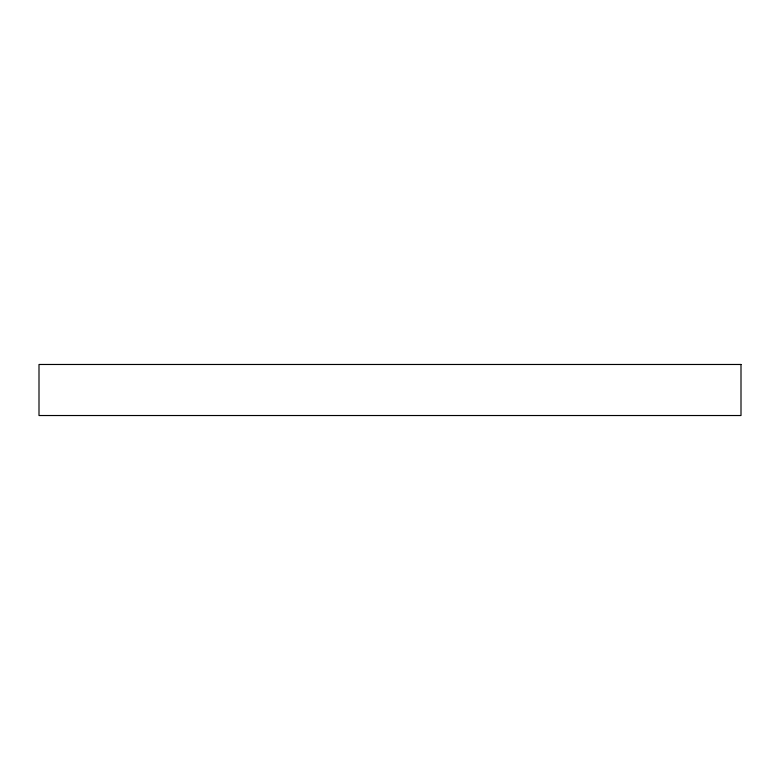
<?xml version="1.0" encoding="UTF-8"?>
<svg xmlns="http://www.w3.org/2000/svg" width="780" height="780" viewBox="0 0 780 780"><rect width="100%" height="100%" fill="white"/><g stroke="black" fill="none" stroke-linecap="round" stroke-linejoin="round"><path stroke-width="1.17" d="M741 364.474L39 364.474L39 415.526L741 415.526L741 364.474"/></g></svg>
